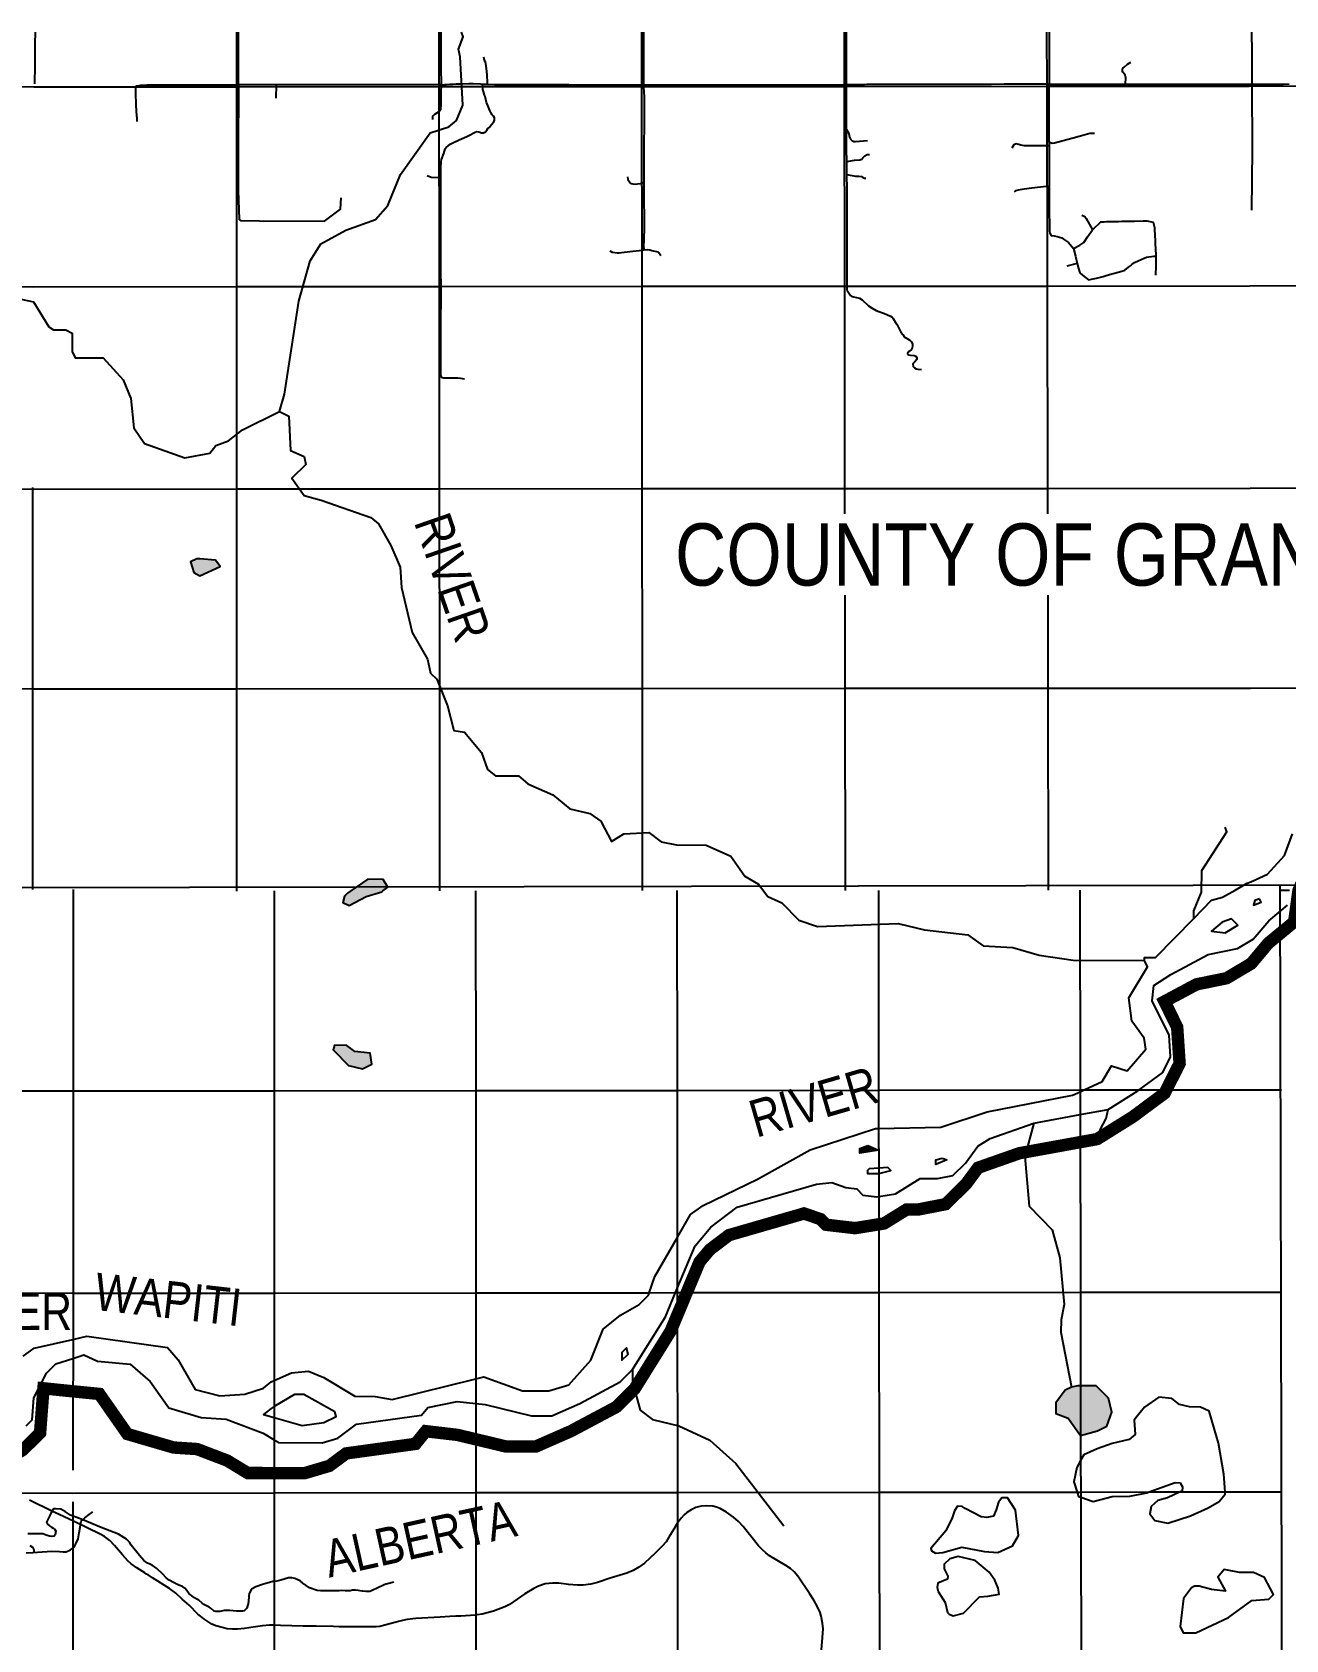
# Model space of a CAD drawing. Extents: x 408473 to 428843, y 6046006 to 6059852.
# Drawn here: x 422700 to 422901.7, y 6051668.5 to 6051927 of the extents above; entities that cross this region are included whole.
import ezdxf
from ezdxf.enums import TextEntityAlignment as Align

# ---------------------------------------------------------------- set-up
doc = ezdxf.new("R2010")
doc.units = 0
doc.header["$LTSCALE"] = 5
doc.linetypes.add('BORDER2', pattern=[22.225, 6.35, -3.175, 6.35, -3.175, 0, -3.175])
for name, color, linetype in [('13', 7, 'Continuous'), ('20', 160, 'Continuous'), ('21', 160, 'Continuous'), ('23', 161, 'Continuous'), ('26', 160, 'Continuous'), ('27', 7, 'Continuous'), ('35', 37, 'Continuous'), ('36', 37, 'Continuous'), ('39', 28, 'Continuous'), ('T-WATER', 160, 'Continuous'), ('T-WATER-H', 133, 'Continuous')]:
    doc.layers.add(name, color=color, linetype=linetype)
doc.layers.add('2', color=7, linetype='Continuous', true_color=0x6e6e6e)
doc.layers.add('4', color=7, linetype='Continuous', true_color=0x8c8c8c)
doc.layers.add('AS-COUNTY', color=7, linetype='BORDER2', lineweight=60, true_color=0xcc33ff)
doc.styles.add('80', font='ARIALN.TTF', dxfattribs={"height": 10})
doc.styles.add('80L', font='ARIALN.TTF', dxfattribs={"height": 10})

msp = doc.modelspace()

# ---------------------------------------------------------------- hatches: boundary and pattern name
at = {"layer": 'T-WATER-H'}
h = msp.add_hatch(color=256, dxfattribs=at)
h.dxf.hatch_style = 1
h.paths.add_polyline_path([(422726.984, 6051842.363), (422726.485, 6051842.365), (422725.485, 6051841.87), (422725.977, 6051840.12), (422726.973, 6051839.617), (422730.224, 6051841.101), (422729.479, 6051842.103)])
h = msp.add_hatch(color=256, dxfattribs=at)
h.dxf.hatch_style = 1
h.paths.add_polyline_path([(422750.735, 6051788.571), (422750.234, 6051788.074), (422749.981, 6051787.076), (422750.977, 6051786.572), (422753.728, 6051788.059), (422756.227, 6051788.797), (422756.42, 6051788.941), (422757.228, 6051789.542), (422756.484, 6051790.794), (422753.988, 6051790.805), (422751.267, 6051788.936)])
h = msp.add_hatch(color=256, dxfattribs=at)
h.dxf.hatch_style = 1
h.paths.add_polyline_path([(422750.64, 6051764.098), (422748.643, 6051764.107), (422748.391, 6051763.358), (422750.877, 6051760.85), (422753.121, 6051760.341), (422754.621, 6051761.084), (422754.378, 6051762.833), (422751.884, 6051763.093)])
h = msp.add_hatch(color=256, dxfattribs=at)
h.dxf.hatch_style = 1
h.paths.add_polyline_path([(422834.429, 6051747.984), (422836.173, 6051747.227), (422833.176, 6051746.741), (422833.179, 6051747.49)])
h.paths.add_polyline_path([(422815.494, 6051747.246), (422843.228, 6051755.295), (422840.696, 6051764.018), (422812.962, 6051755.969)], flags=9)
h = msp.add_hatch(color=256, dxfattribs=at)
h.dxf.hatch_style = 1
h.paths.add_polyline_path([(422868.668, 6051709.359), (422868.211, 6051709.361), (422867.212, 6051709.117), (422866.212, 6051708.622), (422864.706, 6051706.631), (422864.699, 6051704.883), (422866.692, 6051704.125), (422868.677, 6051701.368), (422868.681, 6051701.369), (422871.425, 6051702.104), (422872.925, 6051702.846), (422873.683, 6051705.09), (422873.193, 6051707.339), (422871.205, 6051709.347)])

# ---------------------------------------------------------------- linework, layer by layer
at = {"layer": '2', "linetype": 'Continuous', "flags": 128}
for points in [[(422536.82, 6051789.137), (423290.557, 6051790.668)], [(422900.942, 6051789.072), (422902.304, 6051789.077)]]:
    msp.add_lwpolyline(points, dxfattribs=at)
at = {"layer": '20', "linetype": 'Continuous', "flags": 128}
for points in [[(422698.541, 6051714.136), (422700.293, 6051715.376), (422706.512, 6051716.812), (422708.784, 6051717.336), (422721.753, 6051715.531), (422723.492, 6051713.526), (422726.219, 6051708.77), (422730.207, 6051707.754), (422734.201, 6051707.986), (422737.199, 6051708.971), (422738.451, 6051709.964), (422738.941, 6051710.188), (422741.701, 6051711.448), (422744.446, 6051711.685), (422746.938, 6051710.675), (422751.917, 6051707.657), (422755.161, 6051707.642), (422757.904, 6051707.13), (422771.373, 6051710.492), (422772.641, 6051710.809), (422778.871, 6051708.533), (422783.113, 6051708.514), (422786.361, 6051709.498), (422789.871, 6051713.477), (422791.887, 6051718.462), (422794.641, 6051720.697), (422797.642, 6051722.431), (422799.146, 6051723.922), (422799.28, 6051724.32), (422800.156, 6051726.914), (422803.784, 6051733.169), (422805.935, 6051736.878), (422807.938, 6051738.367), (422816.689, 6051742.572), (422825.193, 6051747.278), (422835.688, 6051750.726), (422836.185, 6051750.735), (422846.17, 6051750.926), (422853.667, 6051753.388), (422867.403, 6051756.07), (422868.592, 6051756.627), (422869.233, 6051756.927), (422872.154, 6051758.295), (422873.661, 6051760.786), (422876.154, 6051760.024), (422879.163, 6051763.507), (422878.92, 6051765.256), (422876.935, 6051768.013), (422876.452, 6051771.763), (422879.467, 6051776.744), (422878.972, 6051777.745), (422878.974, 6051778.245), (422880.721, 6051778.237), (422886.88, 6051784.517), (422889.742, 6051787.435), (422891.491, 6051787.926), (422893.537, 6051789.066), (422895.494, 6051790.155), (422896.073, 6051790.419), (422898.744, 6051791.638), (422901.501, 6051794.622), (422902.764, 6051798.113)], [(422698.997, 6051702.899), (422699.999, 6051703.893), (422700.262, 6051707.387), (422702.273, 6051711.373), (422703.776, 6051712.864), (422706.511, 6051713.763), (422708.274, 6051714.343), (422710.516, 6051713.334), (422715.754, 6051712.811), (422718.987, 6051710.051), (422721.965, 6051705.793), (422727.199, 6051704.272), (422731.191, 6051704.004), (422737.171, 6051701.73), (422738.943, 6051700.656), (422739.66, 6051700.221), (422746.647, 6051700.19), (422749.145, 6051700.928), (422752.149, 6051703.161), (422762.635, 6051704.612), (422763.638, 6051705.856), (422768.383, 6051706.833), (422771.375, 6051706.487), (422772.873, 6051706.313), (422780.352, 6051704.531), (422783.596, 6051704.517), (422788.096, 6051706.493), (422794.598, 6051709.959), (422796.602, 6051711.948), (422801.877, 6051720.414), (422803.51, 6051724.325), (422803.791, 6051724.999), (422806.664, 6051731.879), (422809.171, 6051734.865), (422813.427, 6051738.092), (422826.169, 6051741.779), (422828.665, 6051742.017), (422830.908, 6051741.257), (422832.654, 6051740.999), (422833.648, 6051739.995), (422835.893, 6051739.735), (422836.199, 6051739.785), (422838.89, 6051740.22), (422842.893, 6051742.699), (422845.638, 6051742.686), (422848.135, 6051743.174), (422850.14, 6051745.162), (422852.147, 6051747.9), (422854.149, 6051749.14), (422861.146, 6051751.604), (422868.598, 6051752.965), (422873.134, 6051753.794), (422877.887, 6051756.769), (422878.112, 6051756.936), (422881.893, 6051759.747), (422883.151, 6051762.238), (422882.915, 6051765.736), (422880.193, 6051771.245), (422880.453, 6051773.742), (422883.205, 6051775.477), (422889.207, 6051778.695), (422893.953, 6051779.671), (422896.455, 6051781.158), (422898.963, 6051784.143), (422900.949, 6051785.784), (422901.968, 6051786.626)], [(422897.48, 6051787.647), (422896.73, 6051787.401), (422896.477, 6051786.653), (422897.727, 6051787.147), (422897.48, 6051787.647)], [(422891.475, 6051783.93), (422889.722, 6051782.439), (422891.967, 6051782.179), (422893.968, 6051783.418), (422892.974, 6051784.422), (422891.475, 6051783.93)], [(422834.429, 6051747.984), (422836.173, 6051747.227), (422833.176, 6051746.741), (422833.179, 6051747.49), (422834.429, 6051747.984)], [(422846.4, 6051745.93), (422847.147, 6051745.676), (422845.397, 6051744.935), (422845.4, 6051745.684), (422846.4, 6051745.93)], [(422795.368, 6051715.2), (422794.867, 6051714.703), (422794.862, 6051713.454), (422795.864, 6051714.448), (422795.618, 6051715.448), (422795.368, 6051715.2)]]:
    msp.add_lwpolyline(points, dxfattribs=at)
for points in [[(422836.194, 6051743.489), (422838.156, 6051743.97), (422837.659, 6051744.472), (422836.193, 6051744.357), (422834.664, 6051744.237), (422834.413, 6051743.988), (422834.411, 6051743.488), (422836.158, 6051743.48)], [(422738.434, 6051705.72), (422737.183, 6051704.726), (422738.942, 6051704.225), (422743.414, 6051702.951), (422746.909, 6051703.435), (422748.91, 6051704.424), (422748.663, 6051705.174), (422743.683, 6051707.943), (422742.186, 6051707.95), (422738.942, 6051706.021)]]:
    msp.add_lwpolyline(points, close=True, dxfattribs=at)
at = {"layer": '23', "linetype": 'Continuous', "flags": 128}
for points in [[(422696.765, 6051889.308), (422697.268, 6051887.255), (422697.34, 6051885.69), (422697.695, 6051884.185), (422700.189, 6051883.675), (422702.669, 6051879.67), (422703.416, 6051879.168), (422705.412, 6051879.16), (422706.409, 6051878.656), (422706.397, 6051875.66), (422706.893, 6051874.659), (422711.385, 6051874.641), (422714.616, 6051871.131), (422715.852, 6051868.13), (422716.333, 6051863.384), (422718.071, 6051860.879), (422724.551, 6051858.605), (422728.547, 6051859.338), (422729.551, 6051860.582), (422731.55, 6051861.323), (422733.803, 6051863.062), (422739.805, 6051866.034)], [(422739.805, 6051866.034), (422741.3, 6051865.279), (422741.528, 6051859.784), (422743.771, 6051858.775), (422744.015, 6051857.526), (422741.76, 6051855.288), (422743.746, 6051852.533), (422746.489, 6051851.772), (422754.465, 6051848.991), (422755.709, 6051847.987), (422757.692, 6051844.482), (422759.176, 6051840.98), (422759.413, 6051837.732), (422761.132, 6051830.482), (422763.611, 6051826.226), (422764.101, 6051823.976), (422765.096, 6051822.973), (422766.826, 6051818.72), (422767.809, 6051814.72), (422769.555, 6051814.463), (422772.287, 6051811.204), (422773.275, 6051808.453), (422774.519, 6051807.448), (422778.263, 6051807.432), (422779.755, 6051806.176), (422783.742, 6051804.411), (422786.478, 6051802.151), (422789.72, 6051801.387), (422791.462, 6051800.131), (422793.196, 6051796.876), (422795.197, 6051798.116), (422799.192, 6051798.348), (422801.182, 6051796.841), (422803.676, 6051796.33), (422808.418, 6051796.308), (422812.404, 6051794.542), (422814.637, 6051791.285), (422816.879, 6051790.026), (422818.368, 6051788.021), (422820.61, 6051787.012), (422823.344, 6051784.252), (422826.335, 6051783.239), (422839.315, 6051783.678), (422843.553, 6051782.659), (422850.538, 6051781.877), (422853.027, 6051780.117), (422857.767, 6051779.845), (422862.005, 6051778.576), (422867.492, 6051777.8), (422878.972, 6051777.745)]]:
    msp.add_lwpolyline(points, dxfattribs=at)
at = {"layer": '26', "linetype": 'Continuous', "flags": 128}
for points in [[(422726.984, 6051842.363), (422726.485, 6051842.365), (422725.485, 6051841.87), (422725.977, 6051840.12), (422726.973, 6051839.617), (422730.224, 6051841.101), (422729.479, 6051842.103), (422726.984, 6051842.363)], [(422756.42, 6051788.941), (422757.228, 6051789.542), (422756.484, 6051790.794), (422753.988, 6051790.805), (422751.267, 6051788.936)], [(422750.735, 6051788.571), (422750.234, 6051788.074), (422749.981, 6051787.076), (422750.977, 6051786.572), (422753.728, 6051788.059), (422756.227, 6051788.797), (422756.42, 6051788.941)], [(422751.267, 6051788.936), (422750.735, 6051788.571)], [(422750.64, 6051764.098), (422748.643, 6051764.107), (422748.391, 6051763.358), (422750.877, 6051760.85), (422753.121, 6051760.341), (422754.621, 6051761.084), (422754.378, 6051762.833), (422751.884, 6051763.093), (422750.64, 6051764.098)], [(422867.212, 6051709.117), (422866.212, 6051708.622), (422864.706, 6051706.631), (422864.699, 6051704.883), (422866.692, 6051704.125), (422868.677, 6051701.368), (422868.681, 6051701.369)], [(422868.668, 6051709.359), (422868.211, 6051709.361), (422867.212, 6051709.117)], [(422868.681, 6051701.369), (422871.425, 6051702.104), (422872.925, 6051702.846), (422873.683, 6051705.09), (422873.193, 6051707.339), (422871.205, 6051709.347), (422868.668, 6051709.359)]]:
    msp.add_lwpolyline(points, dxfattribs=at)
at = {"layer": '27', "linetype": 'Continuous', "flags": 128}
for points in [[(422891.944, 6051692.284), (422891.752, 6051695.162), (422890.895, 6051700.095), (422889.371, 6051705.262), (422887.996, 6051705.911), (422886.208, 6051705.985), (422884.604, 6051706.324), (422883.369, 6051707.328), (422881.27, 6051707.497), (422878.963, 6051705.926), (422877.593, 6051704.205), (422877.318, 6051703.807), (422877.459, 6051701.524), (422876.507, 6051700.69), (422873.768, 6051700.065), (422871.34, 6051699.211), (422869.222, 6051698.262), (422868.688, 6051697.316)], [(422868.688, 6051697.316), (422868.071, 6051696.224), (422867.585, 6051693.907), (422868.125, 6051692.26)], [(422879.695, 6051692.272), (422883.905, 6051693.816), (422884.709, 6051693.758), (422885.1, 6051693.081), (422884.999, 6051692.412), (422884.706, 6051692.277)], [(422850.134, 6051689.6), (422849.633, 6051689.956), (422848.873, 6051689.969), (422848.369, 6051689.217), (422848.037, 6051688.105), (422847.019, 6051686.02), (422844.602, 6051683.198), (422844.685, 6051682.795), (422845.35, 6051682.426), (422846.514, 6051682.541), (422849.569, 6051683.384), (422853.224, 6051682.698), (422855.368, 6051682.528), (422857.711, 6051683.608), (422858.678, 6051685.291), (422858.209, 6051689.367), (422856.9, 6051691.312), (422856.005, 6051691.326), (422855.457, 6051690.62), (422855.123, 6051689.374), (422854.66, 6051688.398), (422853.583, 6051688.147), (422852.691, 6051688.296), (422850.134, 6051689.6)], [(422868.125, 6051692.26), (422868.351, 6051691.569), (422868.697, 6051691.445)], [(422868.697, 6051691.445), (422870.707, 6051690.726), (422873.761, 6051691.525), (422876.58, 6051691.612), (422879.354, 6051692.147)], [(422879.354, 6051692.147), (422879.695, 6051692.272)], [(422884.706, 6051692.277), (422882.656, 6051691.333), (422881.129, 6051690.911), (422880.04, 6051689.945), (422879.796, 6051688.742), (422880.629, 6051687.7), (422882.723, 6051687.263), (422886.365, 6051688.455), (422889.202, 6051689.704), (422890.964, 6051690.748), (422891.967, 6051691.939), (422891.944, 6051692.284)], [(422847.29, 6051672.893), (422847.513, 6051672.643), (422848.179, 6051672.363), (422849.84, 6051672.783), (422852.433, 6051675.423), (422853.775, 6051675.49), (422855.569, 6051675.818), (422855.407, 6051676.805), (422854.891, 6051678.065), (422853.974, 6051679.377), (422851.724, 6051681.247), (422848.963, 6051681.919), (422847.615, 6051681.539), (422846.706, 6051680.66), (422846.739, 6051679.899), (422847.3, 6051678.727), (422847.248, 6051678.236), (422845.717, 6051677.591), (422845.616, 6051676.922), (422845.739, 6051676.249), (422846.917, 6051674.486), (422847.29, 6051672.893)], [(422887.004, 6051677.115), (422886.503, 6051676.869), (422885.245, 6051675.13), (422884.719, 6051670.64), (422885.212, 6051669.638), (422887.209, 6051669.624), (422892.466, 6051672.084), (422896.226, 6051674.804), (422898.974, 6051675.035), (422899.727, 6051675.779), (422898.246, 6051678.535), (422896.503, 6051679.296), (422894.256, 6051679.312), (422891.763, 6051679.828), (422890.757, 6051678.587), (422891.992, 6051676.332), (422889.747, 6051676.597), (422887.753, 6051677.11), (422887.004, 6051677.115)]]:
    msp.add_lwpolyline(points, dxfattribs=at)
at = {"layer": '35', "linetype": 'Continuous', "flags": 128}
for points in [[(422700.443, 6051927.043), (422700.425, 6051925.164), (422700.406, 6051923.165), (422700.388, 6051921.245), (422700.368, 6051919.234), (422700.364, 6051918.758)], [(422733.177, 6051918.55), (422733.176, 6051919.918), (422733.176, 6051921.098), (422733.175, 6051921.916), (422733.175, 6051923.052), (422733.174, 6051923.913), (422733.174, 6051925.006), (422733.174, 6051925.911), (422733.173, 6051926.96), (422733.173, 6051927.043)], [(422765.755, 6051927.043), (422765.755, 6051926.655), (422765.758, 6051925.131), (422765.759, 6051924.658), (422765.761, 6051923.174), (422765.762, 6051922.66), (422765.765, 6051921.218), (422765.766, 6051920.662), (422765.768, 6051919.261), (422765.77, 6051918.595)], [(422798.342, 6051927.043), (422798.342, 6051925.402), (422798.343, 6051923.404), (422798.344, 6051921.467), (422798.344, 6051919.408), (422798.344, 6051918.915), (422798.344, 6051918.561)], [(422831.018, 6051918.588), (422831.017, 6051920.154), (422831.016, 6051921.387), (422831.016, 6051922.152), (422831.016, 6051923.341), (422831.015, 6051924.15), (422831.015, 6051925.295), (422831.014, 6051926.148), (422831.014, 6051927.043)], [(422863.617, 6051927.043), (422863.617, 6051926.892), (422863.616, 6051925.403), (422863.616, 6051924.894), (422863.615, 6051923.451), (422863.615, 6051922.896), (422863.614, 6051921.498), (422863.614, 6051920.898), (422863.613, 6051918.682)], [(422896.287, 6051918.691), (422896.283, 6051919.589), (422896.274, 6051921.644), (422896.265, 6051923.512), (422896.264, 6051923.777), (422896.25, 6051927.043)], [(422733.177, 6051918.55), (422733.174, 6051917.92), (422733.172, 6051917.195), (422733.167, 6051915.922), (422733.164, 6051915.249), (422733.159, 6051913.923), (422733.154, 6051912.525), (422733.152, 6051911.925), (422733.15, 6051911.356), (422733.144, 6051909.927), (422733.142, 6051909.41), (422733.137, 6051908.049), (422733.138, 6051907.461), (422733.14, 6051905.931), (422733.14, 6051905.505), (422733.142, 6051903.933), (422733.143, 6051903.55), (422733.145, 6051901.935), (422733.145, 6051901.583)], [(422739.31, 6051918.558), (422738.41, 6051918.557), (422737.881, 6051918.556), (422736.412, 6051918.554), (422735.839, 6051918.553), (422734.414, 6051918.551), (422733.177, 6051918.55)], [(422765.77, 6051918.595), (422764.673, 6051918.594), (422764.383, 6051918.593), (422762.572, 6051918.591), (422760.387, 6051918.588), (422758.389, 6051918.585), (422756.391, 6051918.582), (422754.453, 6051918.58), (422752.395, 6051918.577), (422750.397, 6051918.574), (422750.131, 6051918.574), (422748.4, 6051918.571), (422748.089, 6051918.571), (422746.402, 6051918.568), (422746.047, 6051918.568), (422745.412, 6051918.567), (422744.404, 6051918.566), (422744.006, 6051918.565), (422742.406, 6051918.563), (422741.964, 6051918.562), (422740.408, 6051918.56), (422739.922, 6051918.559), (422739.31, 6051918.558)], [(422765.74, 6051903.624), (422765.74, 6051903.661), (422765.737, 6051904.678), (422765.735, 6051905.242), (422765.793, 6051906.221), (422765.865, 6051906.542), (422766.204, 6051907.52), (422766.464, 6051908.272), (422766.611, 6051908.503), (422767.226, 6051909.028), (422767.679, 6051909.258), (422768.681, 6051909.7), (422769.063, 6051909.868), (422769.907, 6051910.284), (422770.559, 6051910.605), (422770.923, 6051910.784), (422771.273, 6051910.957), (422771.551, 6051911.043), (422771.87, 6051911.03), (422772.309, 6051910.863), (422772.604, 6051910.877), (422772.948, 6051911.035), (422773.143, 6051911.259), (422773.316, 6051911.522), (422773.496, 6051911.71), (422773.918, 6051912.218), (422774.249, 6051912.641), (422774.362, 6051912.903), (422774.354, 6051913.283), (422774.209, 6051913.519), (422773.984, 6051913.753), (422773.784, 6051914.099), (422773.609, 6051914.443), (422773.278, 6051915.262), (422773.114, 6051915.748), (422772.852, 6051916.681), (422772.781, 6051916.934), (422772.611, 6051917.475), (422772.493, 6051917.831), (422772.475, 6051918.237), (422772.454, 6051918.688)], [(422765.77, 6051918.595), (422766.323, 6051918.608), (422766.627, 6051918.615), (422767.177, 6051918.656), (422767.688, 6051918.694), (422768.182, 6051918.73), (422769.157, 6051918.753), (422770.259, 6051918.778), (422770.935, 6051918.793), (422772.133, 6051918.71), (422772.454, 6051918.688)], [(422772.454, 6051918.688), (422772.923, 6051918.669), (422773.256, 6051918.656)], [(422773.256, 6051918.656), (422773.359, 6051918.652), (422774.352, 6051918.612), (422774.626, 6051918.612), (422776.37, 6051918.615), (422776.668, 6051918.615), (422778.368, 6051918.617), (422778.709, 6051918.618), (422780.366, 6051918.62), (422780.751, 6051918.621), (422782.364, 6051918.623), (422783.673, 6051918.625), (422784.847, 6051918.614), (422786.36, 6051918.601), (422786.911, 6051918.596), (422788.358, 6051918.582), (422788.976, 6051918.577), (422789.302, 6051918.574), (422790.357, 6051918.572), (422791.026, 6051918.571), (422792.355, 6051918.569), (422793.074, 6051918.568), (422794.353, 6051918.567), (422795.121, 6051918.565), (422796.351, 6051918.564), (422798.344, 6051918.561)], [(422798.344, 6051918.561), (422800.347, 6051918.557), (422801.265, 6051918.556), (422802.345, 6051918.554), (422803.314, 6051918.552), (422804.343, 6051918.551), (422805.362, 6051918.549), (422806.341, 6051918.547), (422807.307, 6051918.546), (422808.339, 6051918.551), (422810.01, 6051918.56), (422812.334, 6051918.572), (422813.51, 6051918.578), (422814.332, 6051918.582), (422815.125, 6051918.586), (422816.347, 6051918.593), (422817.585, 6051918.592), (422818.327, 6051918.592), (422819.63, 6051918.592), (422820.325, 6051918.591), (422821.675, 6051918.591), (422822.323, 6051918.591), (422823.72, 6051918.59), (422824.321, 6051918.59), (422825.766, 6051918.59), (422826.319, 6051918.59), (422827.811, 6051918.589), (422828.317, 6051918.589), (422828.801, 6051918.589), (422831.018, 6051918.588)], [(422798.344, 6051918.561), (422798.36, 6051918.273), (422798.408, 6051917.411), (422798.447, 6051916.707), (422798.451, 6051915.414), (422798.458, 6051913.417), (422798.461, 6051912.575), (422798.45, 6051911.479), (422798.429, 6051909.545), (422798.409, 6051907.611), (422798.398, 6051906.586), (422798.402, 6051905.664), (422798.411, 6051903.703), (422798.412, 6051903.426), (422798.415, 6051902.833)], [(422863.613, 6051918.682), (422863.334, 6051918.681), (422862.28, 6051918.677), (422860.441, 6051918.67), (422858.405, 6051918.662), (422856.368, 6051918.654), (422854.332, 6051918.646), (422852.296, 6051918.638), (422850.294, 6051918.63), (422849.882, 6051918.628), (422848.296, 6051918.631), (422847.628, 6051918.632), (422847.309, 6051918.632), (422846.298, 6051918.634), (422845.918, 6051918.634), (422845.599, 6051918.634), (422844.3, 6051918.63), (422842.302, 6051918.624), (422840.549, 6051918.618), (422840.05, 6051918.617), (422836.63, 6051918.606), (422836.309, 6051918.605), (422835.974, 6051918.604), (422834.311, 6051918.599), (422833.936, 6051918.597), (422832.313, 6051918.592), (422831.018, 6051918.588)], [(422831.018, 6051911.4), (422831.018, 6051911.619), (422831.018, 6051912.162), (422831.018, 6051913.572), (422831.018, 6051914.16), (422831.018, 6051915.526), (422831.018, 6051916.158), (422831.018, 6051916.82), (422831.018, 6051918.588)], [(422863.606, 6051909.361), (422863.607, 6051910.908), (422863.608, 6051911.737), (422863.609, 6051912.906), (422863.609, 6051913.689), (422863.61, 6051914.904), (422863.611, 6051915.641), (422863.612, 6051916.902), (422863.613, 6051918.682)], [(422863.613, 6051918.682), (422864.278, 6051918.681), (422866.276, 6051918.675), (422867.946, 6051918.671), (422868.62, 6051918.669), (422870.273, 6051918.665), (422870.67, 6051918.664), (422872.271, 6051918.66), (422872.596, 6051918.659), (422874.269, 6051918.661), (422874.762, 6051918.662), (422875.889, 6051918.664)], [(422875.889, 6051918.664), (422875.925, 6051918.663), (422876.266, 6051918.664), (422876.804, 6051918.664), (422878.264, 6051918.666), (422878.845, 6051918.667), (422880.262, 6051918.669), (422880.887, 6051918.67), (422882.26, 6051918.672), (422882.929, 6051918.673), (422884.258, 6051918.674), (422884.971, 6051918.675), (422886.256, 6051918.677), (422887.012, 6051918.678), (422888.254, 6051918.68), (422889.054, 6051918.681), (422890.252, 6051918.683), (422891.096, 6051918.684), (422892.25, 6051918.685), (422893.138, 6051918.686), (422894.247, 6051918.688), (422896.287, 6051918.691)], [(422896.253, 6051898.393), (422896.318, 6051908.101), (422896.287, 6051918.691)], [(422896.287, 6051918.691), (422897.22, 6051918.693), (422899.227, 6051918.699), (422900.241, 6051918.702), (422901.296, 6051918.705), (422902.239, 6051918.708)], [(422831.05, 6051906.232), (422831.049, 6051906.272), (422831.027, 6051908.167), (422831.018, 6051908.968), (422831.018, 6051909.665), (422831.018, 6051910.164), (422831.018, 6051911.4)], [(422863.606, 6051909.361), (422863.607, 6051909.069), (422863.608, 6051908.78)], [(422863.608, 6051908.78), (422863.614, 6051906.913), (422863.618, 6051905.868), (422863.621, 6051904.915), (422863.624, 6051903.908), (422863.628, 6051902.917), (422863.63, 6051902.282)], [(422831.074, 6051904.127), (422831.074, 6051904.172), (422831.05, 6051906.232)], [(422765.765, 6051890.658), (422765.765, 6051891.918), (422765.764, 6051892.69), (422765.764, 6051893.872), (422765.763, 6051894.688), (422765.763, 6051895.826), (422765.762, 6051896.38), (422765.761, 6051896.686), (422765.758, 6051897.784), (422765.755, 6051898.684), (422765.752, 6051899.743), (422765.749, 6051900.682), (422765.746, 6051901.702), (422765.745, 6051902.128), (422765.743, 6051902.68), (422765.74, 6051903.624)], [(422798.415, 6051902.833), (422798.419, 6051901.741), (422798.421, 6051901.428), (422798.428, 6051899.78), (422798.429, 6051899.43), (422798.436, 6051897.818), (422798.438, 6051897.433), (422798.447, 6051895.855), (422798.442, 6051895.435), (422798.404, 6051893.942), (422798.391, 6051893.436), (422798.374, 6051892.773), (422798.395, 6051891.965)], [(422831.135, 6051885.498), (422831.131, 6051886.191), (422831.129, 6051886.775), (422831.123, 6051888.078), (422831.114, 6051890.04), (422831.105, 6051892.002), (422831.108, 6051893.952), (422831.113, 6051895.901), (422831.113, 6051896.181), (422831.117, 6051897.851), (422831.117, 6051898.179), (422831.121, 6051899.8), (422831.121, 6051900.068), (422831.101, 6051901.772), (422831.097, 6051902.174), (422831.079, 6051903.747), (422831.074, 6051904.127)], [(422863.63, 6051902.282), (422863.63, 6051902.121), (422863.634, 6051900.919), (422863.638, 6051899.989), (422863.64, 6051899.122), (422863.681, 6051895.024), (422863.718, 6051894.709), (422863.964, 6051894.362), (422864.419, 6051894.295), (422864.909, 6051894.193), (422865.644, 6051893.953), (422866.1, 6051893.642), (422866.732, 6051893.227), (422867.532, 6051892.232)], [(422867.532, 6051892.232), (422868.556, 6051892.774), (422868.861, 6051892.993), (422869.187, 6051893.227), (422869.801, 6051894.101), (422870.622, 6051895.268)], [(422870.622, 6051895.268), (422871.949, 6051896.533), (422872.488, 6051896.556), (422872.85, 6051896.572), (422873.197, 6051896.587), (422873.602, 6051896.604), (422874.772, 6051896.617), (422875.339, 6051896.624), (422876.473, 6051896.636), (422876.769, 6051896.643), (422877.35, 6051896.656), (422878.766, 6051896.688), (422879.346, 6051896.702), (422880.36, 6051896.488), (422880.583, 6051895.615), (422880.596, 6051895.313), (422880.678, 6051893.476), (422880.691, 6051893.172), (422880.742, 6051892.032), (422880.774, 6051891.321), (422880.787, 6051891.027)], [(422867.532, 6051892.232), (422867.842, 6051891.026), (422868.151, 6051889.854)], [(422769.545, 6051871.257), (422768.889, 6051871.353), (422768.484, 6051871.412), (422767.458, 6051871.398), (422766.807, 6051871.389), (422766.229, 6051871.381), (422765.948, 6051871.454), (422765.759, 6051871.849), (422765.76, 6051872.389), (422765.76, 6051872.711), (422765.761, 6051874.341), (422765.762, 6051874.709), (422765.763, 6051876.293), (422765.763, 6051876.707), (422765.764, 6051878.244), (422765.765, 6051878.705), (422765.766, 6051880.196), (422765.766, 6051880.703), (422765.767, 6051882.148), (422765.768, 6051882.701), (422765.769, 6051884.085), (422765.769, 6051884.699), (422765.768, 6051886.055), (422765.768, 6051886.697), (422765.767, 6051888.009), (422765.766, 6051888.695), (422765.766, 6051889.963), (422765.765, 6051890.658)], [(422868.151, 6051889.854), (422868.366, 6051889.04), (422868.556, 6051888.315), (422868.975, 6051887.986), (422869.932, 6051887.232), (422870.712, 6051887.37), (422870.986, 6051887.419), (422871.244, 6051887.465), (422872.336, 6051887.773), (422872.972, 6051887.952), (422873.915, 6051888.218), (422874.957, 6051888.511), (422875.494, 6051888.663), (422875.808, 6051888.751), (422876.396, 6051889.223), (422876.698, 6051889.465), (422876.929, 6051889.651), (422877.367, 6051890.003), (422877.923, 6051890.248), (422878.903, 6051890.68), (422879.307, 6051890.858), (422880.485, 6051891.02), (422880.787, 6051891.027)], [(422880.787, 6051891.027), (422880.775, 6051889.477), (422880.758, 6051887.952)], [(422708.112, 6051687.806), (422707.584, 6051688.023), (422706.169, 6051688.538), (422705.326, 6051689.061), (422704.602, 6051689.523), (422703.851, 6051689.584), (422703.527, 6051689.551), (422703.254, 6051689.389), (422702.902, 6051688.614), (422702.457, 6051687.719), (422702.286, 6051687.43), (422702.447, 6051687.088), (422702.796, 6051686.806), (422703.069, 6051686.626), (422703.358, 6051686.447), (422703.648, 6051686.233), (422703.775, 6051685.994), (422703.663, 6051685.405), (422703.509, 6051685.175), (422703.176, 6051685.133), (422702.776, 6051685.185), (422702.4, 6051685.263), (422701.983, 6051685.443), (422701.71, 6051685.538), (422701.301, 6051685.564), (422699.287, 6051685.526)], [(422700.142, 6051682.549), (422700.85, 6051682.6), (422703.158, 6051682.732), (422704.387, 6051682.679), (422704.979, 6051682.625), (422705.48, 6051682.625), (422706.133, 6051682.943), (422706.725, 6051683.392), (422707.028, 6051683.947), (422707.378, 6051684.714), (422707.545, 6051685.719), (422707.894, 6051687.597), (422708.112, 6051687.806)], [(422708.112, 6051687.806), (422708.447, 6051688.126), (422709.16, 6051688.628), (422709.737, 6051689.051)], [(422758.202, 6051677.744), (422757.153, 6051677.525), (422756.88, 6051677.457), (422756.606, 6051677.338), (422756.282, 6051677.151), (422755.821, 6051676.965), (422755.291, 6051676.693), (422755.027, 6051676.566), (422754.6, 6051676.37), (422754.335, 6051676.26), (422753.951, 6051676.244), (422753.653, 6051676.262), (422753.158, 6051676.297), (422752.766, 6051676.349), (422752.416, 6051676.443), (422751.998, 6051676.47), (422751.546, 6051676.454), (422751.153, 6051676.378), (422750.343, 6051676.38), (422749.823, 6051676.415), (422749.384, 6051676.394), (422748.763, 6051676.376), (422748.243, 6051676.352), (422747.125, 6051676.388), (422746.357, 6051676.373), (422745.829, 6051676.426), (422744.635, 6051676.838), (422743.553, 6051677.582), (422743.085, 6051677.967), (422742.744, 6051678.164), (422742.258, 6051678.37), (422741.747, 6051678.439), (422741.252, 6051678.449), (422739.997, 6051678.076), (422739.332, 6051677.95), (422738.692, 6051677.891), (422737.411, 6051677.51), (422737.027, 6051677.383), (422735.969, 6051677.028), (422735.303, 6051676.654), (422734.926, 6051675.955), (422734.848, 6051675.563), (422734.822, 6051675.307), (422734.743, 6051674.258), (422734.64, 6051673.951), (422734.503, 6051673.585), (422734.084, 6051673.177), (422733.836, 6051673.109), (422733.384, 6051673.084), (422732.855, 6051673.094), (422731.764, 6051673.207), (422731.465, 6051673.225), (422730.885, 6051673.201), (422730.168, 6051673.049), (422729.562, 6051673.059), (422729.247, 6051673.111), (422728.779, 6051673.521), (422728.472, 6051673.735), (422727.927, 6051674.009), (422727.628, 6051674.189), (422727.356, 6051674.411), (422726.777, 6051674.848), (422726.487, 6051675.019), (422726.112, 6051675.267), (422725.882, 6051675.387), (422725.21, 6051675.96), (422724.861, 6051676.438), (422724.554, 6051676.789), (422724.163, 6051677.045), (422723.592, 6051677.303), (422722.714, 6051677.688), (422722.032, 6051678.074), (422721.547, 6051678.441), (422720.985, 6051679.031), (422720.057, 6051679.989), (422719.291, 6051680.511), (422718.549, 6051680.845), (422717.953, 6051681.273), (422717.264, 6051682.076), (422715.919, 6051683.699), (422715.622, 6051684.203), (422715.152, 6051684.697), (422713.874, 6051685.476), (422711.079, 6051686.583), (422708.112, 6051687.806)], [(422699.029, 6051682.468), (422700.142, 6051682.549)], [(422699.59, 6051683.64), (422700.025, 6051683.392), (422700.271, 6051682.948), (422700.279, 6051682.658), (422700.142, 6051682.549)]]:
    msp.add_lwpolyline(points, dxfattribs=at)
at = {"layer": '36', "linetype": 'Continuous', "flags": 128}
for points in [[(422773.256, 6051918.656), (422773.27, 6051918.983), (422773.172, 6051920.085), (422773.133, 6051920.781), (422772.977, 6051921.993), (422772.929, 6051922.222), (422772.793, 6051922.502), (422772.685, 6051923.011)], [(422875.889, 6051918.664), (422875.95, 6051919.756), (422875.93, 6051919.917), (422875.862, 6051920.12), (422875.726, 6051920.264), (422875.473, 6051920.595), (422875.414, 6051920.756), (422875.404, 6051920.925), (422875.433, 6051921.103), (422875.54, 6051921.29), (422875.675, 6051921.434), (422876.208, 6051921.876), (422876.751, 6051922.208)], [(422716.904, 6051912.668), (422716.866, 6051913.239), (422716.845, 6051913.551), (422716.727, 6051915.325), (422716.678, 6051917.325), (422716.659, 6051918.152), (422716.773, 6051918.414), (422717.451, 6051918.54), (422718.431, 6051918.545), (422719.485, 6051918.55), (422720.429, 6051918.555), (422721.52, 6051918.56), (422722.426, 6051918.564), (422723.554, 6051918.57), (422724.424, 6051918.574), (422724.693, 6051918.575), (422725.596, 6051918.573), (422726.422, 6051918.57), (422727.647, 6051918.566), (422728.42, 6051918.564), (422729.698, 6051918.56), (422730.418, 6051918.558), (422731.749, 6051918.554), (422732.416, 6051918.552), (422733.177, 6051918.55)], [(422739.264, 6051916.412), (422739.31, 6051918.558)], [(422765.77, 6051918.595), (422765.747, 6051917.419), (422765.738, 6051915.443), (422765.709, 6051914.595), (422765.593, 6051914.383), (422765.428, 6051914.247), (422765.156, 6051914.061), (422764.739, 6051913.789), (422764.525, 6051913.603), (422764.419, 6051913.424), (422764.39, 6051913.009)], [(422831.018, 6051911.4), (422831.255, 6051911.018), (422831.401, 6051910.763), (422831.499, 6051910.161), (422831.655, 6051909.848), (422831.898, 6051909.611), (422832.218, 6051909.484), (422832.48, 6051909.442), (422834.383, 6051909.597)], [(422870.908, 6051910.76), (422870.453, 6051910.753), (422870.181, 6051910.749), (422869.052, 6051910.443), (422868.466, 6051910.284), (422867.46, 6051910.011), (422866.48, 6051909.746), (422865.867, 6051909.579), (422864.495, 6051909.208), (422864.09, 6051909.132), (422863.606, 6051909.361)], [(422831.05, 6051906.232), (422831.377, 6051906.311), (422832.319, 6051906.465), (422833.144, 6051906.525), (422833.464, 6051906.636), (422833.668, 6051906.823), (422833.988, 6051907.162), (422834.337, 6051907.358), (422834.697, 6051907.375)], [(422863.608, 6051908.78), (422859.638, 6051908.748), (422859.065, 6051908.858), (422858.725, 6051908.967), (422858.307, 6051909.06), (422857.948, 6051908.924), (422857.599, 6051908.389)], [(422765.74, 6051903.624), (422765.52, 6051903.613), (422764.199, 6051903.655), (422763.549, 6051903.952)], [(422798.415, 6051902.833), (422798.164, 6051902.683), (422796.999, 6051902.538), (422796.669, 6051902.572), (422796.407, 6051902.665), (422796.135, 6051902.843), (422795.931, 6051903.148), (422795.814, 6051903.758)], [(422831.074, 6051904.127), (422831.312, 6051904.072), (422832.458, 6051903.887), (422832.992, 6051903.862), (422833.419, 6051903.82), (422833.604, 6051903.719), (422833.934, 6051903.55), (422834.138, 6051903.55)], [(422863.63, 6051902.282), (422863.201, 6051902.198), (422861.735, 6051902.061), (422860.405, 6051901.906), (422859.221, 6051901.752), (422858.658, 6051901.64), (422858.192, 6051901.504), (422857.988, 6051901.368)], [(422733.145, 6051901.583), (422733.266, 6051896.935), (422733.513, 6051896.763), (422736.555, 6051896.692), (422747.042, 6051896.672), (422749.607, 6051898.588), (422749.727, 6051900.408)], [(422868.885, 6051897.611), (422869.363, 6051897.386), (422869.557, 6051897.059), (422870.622, 6051895.268)], [(422798.395, 6051891.965), (422798.124, 6051891.939), (422796.163, 6051891.7), (422794.823, 6051891.555), (422794.435, 6051891.495), (422794.153, 6051891.495), (422793.386, 6051891.613), (422793.075, 6051891.757), (422792.939, 6051891.816)], [(422801.126, 6051891.059), (422800.941, 6051891.415), (422800.708, 6051891.661), (422800.484, 6051891.703), (422799.668, 6051891.897), (422799.396, 6051891.982), (422798.998, 6051892.024), (422798.395, 6051891.965)], [(422868.151, 6051889.854), (422866.47, 6051889.412)], [(422831.135, 6051885.498), (422831.356, 6051885.152), (422831.652, 6051884.691), (422831.895, 6051884.537), (422832.878, 6051884.34), (422833.129, 6051884.239), (422833.524, 6051883.995), (422834.544, 6051883.021), (422835.132, 6051882.643), (422835.807, 6051882.302), (422836.202, 6051882.12), (422837.15, 6051881.776), (422838.115, 6051881.366), (422838.338, 6051881.211), (422838.543, 6051880.996), (422838.918, 6051880.375), (422839.103, 6051880.071), (422839.771, 6051878.789), (422840.055, 6051878.403), (422840.306, 6051878.063), (422841.217, 6051877.505), (422841.422, 6051877.27), (422841.61, 6051876.895), (422841.637, 6051876.596), (422841.584, 6051876.295), (422841.432, 6051875.953), (422841.059, 6051875.685), (422840.807, 6051875.36), (422841.011, 6051875.165), (422841.292, 6051875.091), (422841.916, 6051875.068), (422842.194, 6051874.952), (422842.32, 6051874.675), (422842.326, 6051874.376), (422841.969, 6051873.952), (422841.704, 6051873.683), (422841.753, 6051873.265), (422841.957, 6051873.051), (422842.22, 6051872.917), (422842.502, 6051872.823), (422843.101, 6051872.777)]]:
    msp.add_lwpolyline(points, dxfattribs=at)
at = {"layer": '39', "linetype": 'Continuous', "flags": 128}
for points in [[(422752.147, 6051670.572), (422751.164, 6051670.58), (422749.782, 6051670.605), (422749.363, 6051670.605), (422748.497, 6051670.622), (422745.664, 6051670.715), (422743.61, 6051670.706), (422739.969, 6051670.824), (422738.859, 6051670.832), (422738.158, 6051670.84), (422737.038, 6051670.755), (422735.529, 6051670.526), (422734.147, 6051670.314), (422733.037, 6051670.229), (422732.2, 6051670.204), (422731.382, 6051670.272), (422730.574, 6051670.45), (422729.562, 6051670.746), (422728.871, 6051671.026), (422727.741, 6051671.738), (422726.661, 6051672.637), (422725.23, 6051674.062), (422724.11, 6051675.029), (422723.127, 6051675.987), (422722.076, 6051676.759), (422719.321, 6051678.472), (422718.64, 6051678.938), (422718.377, 6051679.066), (422718.133, 6051679.244), (422716.81, 6051680.058), (422715.914, 6051680.694), (422715.369, 6051681.194), (422714.503, 6051682.178), (422713.218, 6051683.662), (422712.459, 6051684.443), (422711.622, 6051685.087), (422710.921, 6051685.511), (422706.756, 6051687.548), (422704.323, 6051688.634), (422703.145, 6051689.202), (422699.554, 6051690.933)], [(422826.918, 6051666.267), (422827.178, 6051668.888), (422827.245, 6051670.261), (422827.175, 6051671.16), (422826.94, 6051672.313), (422826.765, 6051672.89), (422826.374, 6051673.797), (422825.76, 6051674.898), (422825.077, 6051675.932), (422823.166, 6051678.737), (422822.572, 6051679.415), (422821.997, 6051679.94), (422821.266, 6051680.465), (422818.636, 6051682.022), (422818.022, 6051682.488), (422817.477, 6051682.954), (422816.863, 6051683.598), (422814.397, 6051686.716), (422813.647, 6051687.512), (422812.848, 6051688.232), (422811.718, 6051689.028), (422810.676, 6051689.613), (422810.073, 6051689.849), (422809.528, 6051689.976), (422808.457, 6051690.051), (422807.639, 6051689.991), (422806.773, 6051689.77), (422806.014, 6051689.413), (422805.314, 6051688.946), (422804.886, 6051688.581), (422804.41, 6051688.08), (422803.632, 6051686.969), (422803.234, 6051686.282), (422802.427, 6051685.009), (422801.989, 6051684.279), (422801.377, 6051683.566), (422800.287, 6051682.497), (422798.488, 6051680.842), (422797.603, 6051680.205), (422796.698, 6051679.645), (422795.657, 6051679.203), (422793.01, 6051678.421), (422790.937, 6051677.732), (422789.856, 6051677.452), (422788.63, 6051677.264), (422787.705, 6051677.264), (422786.294, 6051677.373), (422784.726, 6051677.592), (422783.733, 6051677.609), (422782.536, 6051677.481), (422781.446, 6051677.098), (422780.697, 6051676.742), (422779.276, 6051675.876), (422776.785, 6051674.178), (422776.045, 6051673.779), (422774.216, 6051673.1), (422772.366, 6051672.624), (422771.597, 6051672.505), (422771.257, 6051672.454), (422768.959, 6051672.309), (422768.18, 6051672.283), (422767.178, 6051672.223), (422765.62, 6051672.129), (422761.726, 6051671.941), (422760.334, 6051671.771), (422759.565, 6051671.575), (422758.952, 6051671.414), (422756.752, 6051670.853), (422755.944, 6051670.65), (422755.331, 6051670.573), (422752.916, 6051670.564), (422752.147, 6051670.572)]]:
    msp.add_lwpolyline(points, dxfattribs=at)
at = {"layer": '4', "linetype": 'Continuous', "flags": 128}
for points in [[(422732.844, 6051927.043), (422732.846, 6051918.262)], [(422765.437, 6051927.043), (422765.443, 6051918.283)], [(422798.031, 6051927.043), (422798.039, 6051918.304)], [(422830.625, 6051927.043), (422830.636, 6051918.325)], [(422863.218, 6051927.043), (422863.232, 6051918.346)], [(422667.612, 6051918.283), (422700.25, 6051918.24)], [(422700.25, 6051918.24), (422732.846, 6051918.262)], [(422732.846, 6051918.262), (422765.443, 6051918.283)], [(422732.846, 6051918.262), (422732.857, 6051886.127)], [(422765.443, 6051918.283), (422798.039, 6051918.304)], [(422765.443, 6051918.283), (422765.463, 6051886.149)], [(422798.039, 6051918.304), (422830.636, 6051918.325)], [(422798.039, 6051918.304), (422798.07, 6051886.17)], [(422830.636, 6051918.325), (422863.232, 6051918.346)], [(422830.636, 6051918.325), (422830.677, 6051886.192)], [(422863.232, 6051918.346), (422895.828, 6051918.368)], [(422863.232, 6051918.346), (422863.283, 6051886.213)], [(422895.828, 6051918.368), (422928.433, 6051918.456)], [(422667.6, 6051886.149), (422700.25, 6051886.105)], [(422700.25, 6051886.105), (422732.857, 6051886.127)], [(422732.857, 6051886.127), (422765.463, 6051886.149)], [(422732.857, 6051886.127), (422732.867, 6051853.591)], [(422765.463, 6051886.149), (422798.07, 6051886.17)], [(422765.463, 6051886.149), (422765.484, 6051853.614)], [(422798.07, 6051886.17), (422830.677, 6051886.192)], [(422798.07, 6051886.17), (422798.101, 6051853.635)], [(422830.677, 6051886.192), (422863.283, 6051886.213)], [(422830.677, 6051886.192), (422830.718, 6051853.657)], [(422863.283, 6051886.213), (422895.89, 6051886.235)], [(422863.283, 6051886.213), (422863.335, 6051853.679)], [(422895.89, 6051886.235), (422928.504, 6051886.324)], [(422667.588, 6051853.612), (422700.25, 6051853.569)], [(422700.063, 6051853.818), (422700.051, 6051821.684)], [(422700.25, 6051853.569), (422732.867, 6051853.591)], [(422732.867, 6051853.591), (422765.484, 6051853.614)], [(422732.867, 6051853.591), (422732.877, 6051821.457)], [(422765.484, 6051853.614), (422798.101, 6051853.635)], [(422765.484, 6051853.614), (422765.504, 6051821.48)], [(422798.101, 6051853.635), (422830.718, 6051853.657)], [(422798.101, 6051853.635), (422798.132, 6051821.502)], [(422830.718, 6051853.657), (422863.335, 6051853.679)], [(422830.718, 6051853.657), (422830.759, 6051821.524)], [(422863.335, 6051853.679), (422895.952, 6051853.701)], [(422863.335, 6051853.679), (422863.386, 6051821.546)], [(422895.952, 6051853.701), (422928.575, 6051853.79)], [(422667.576, 6051821.478), (422700.25, 6051821.434)], [(422700.051, 6051821.684), (422700.039, 6051789.155)], [(422700.25, 6051821.434), (422732.877, 6051821.457)], [(422732.877, 6051821.457), (422765.504, 6051821.48)], [(422732.877, 6051821.457), (422732.887, 6051788.919)], [(422765.504, 6051821.48), (422798.132, 6051821.502)], [(422765.504, 6051821.48), (422765.525, 6051788.949)], [(422798.132, 6051821.502), (422830.759, 6051821.524)], [(422798.132, 6051821.502), (422798.162, 6051788.979)], [(422830.759, 6051821.524), (422863.386, 6051821.546)], [(422830.759, 6051821.524), (422830.8, 6051789.008)], [(422863.386, 6051821.546), (422896.013, 6051821.568)], [(422863.386, 6051821.546), (422863.437, 6051789.038)], [(422896.013, 6051821.568), (422928.645, 6051821.657)], [(422706.588, 6051789.145), (422706.571, 6051757.012)], [(422738.929, 6051788.925), (422738.934, 6051756.794)], [(422771.331, 6051788.954), (422771.348, 6051756.827)], [(422803.734, 6051788.984), (422803.763, 6051756.86)], [(422836.137, 6051789.013), (422836.177, 6051756.893)], [(422868.54, 6051789.043), (422868.592, 6051756.926)], [(422901.709, 6051401.149), (422900.785, 6051789.876)], [(422674.097, 6051756.807), (422706.52, 6051756.762)], [(422706.52, 6051756.762), (422738.934, 6051756.794)], [(422706.571, 6051757.012), (422706.555, 6051724.477)], [(422738.934, 6051756.794), (422771.348, 6051756.827)], [(422738.934, 6051756.794), (422738.939, 6051724.259)], [(422771.348, 6051756.827), (422803.763, 6051756.86)], [(422771.348, 6051756.827), (422771.366, 6051724.292)], [(422803.763, 6051756.86), (422836.177, 6051756.893)], [(422803.763, 6051756.86), (422803.784, 6051733.169)], [(422836.177, 6051756.893), (422868.592, 6051756.926)], [(422836.177, 6051756.893), (422836.185, 6051750.735)], [(422868.592, 6051756.926), (422869.233, 6051756.927)], [(422868.592, 6051756.926), (422868.592, 6051756.627)], [(422868.592, 6051756.627), (422868.598, 6051752.965)], [(422869.233, 6051756.927), (422878.112, 6051756.936)], [(422878.112, 6051756.936), (422901.006, 6051756.959)], [(422868.598, 6051752.965), (422868.644, 6051724.391)], [(422836.185, 6051750.735), (422836.193, 6051744.357)], [(422836.193, 6051744.357), (422836.194, 6051743.489)], [(422836.194, 6051743.489), (422836.199, 6051739.785)], [(422836.199, 6051739.785), (422836.218, 6051724.358)], [(422803.784, 6051733.169), (422803.791, 6051724.999)], [(422674.08, 6051724.272), (422706.513, 6051724.227)], [(422706.513, 6051724.227), (422738.939, 6051724.259)], [(422706.555, 6051724.477), (422706.539, 6051695.787)], [(422738.939, 6051724.259), (422771.366, 6051724.292)], [(422738.939, 6051724.259), (422738.941, 6051710.188)], [(422771.366, 6051724.292), (422799.28, 6051724.32)], [(422771.366, 6051724.292), (422771.373, 6051710.492)], [(422799.28, 6051724.32), (422803.51, 6051724.325)], [(422803.51, 6051724.325), (422803.792, 6051724.325)], [(422803.791, 6051724.999), (422803.792, 6051724.325)], [(422803.792, 6051724.325), (422836.218, 6051724.358)], [(422803.792, 6051724.325), (422803.82, 6051692.194)], [(422836.218, 6051724.358), (422868.644, 6051724.391)], [(422836.218, 6051724.358), (422836.258, 6051692.227)], [(422868.644, 6051724.391), (422901.071, 6051724.425)], [(422868.644, 6051724.391), (422868.668, 6051709.359)], [(422738.941, 6051710.188), (422738.942, 6051706.021)], [(422771.373, 6051710.492), (422771.375, 6051706.487)], [(422868.668, 6051709.359), (422868.681, 6051701.369)], [(422738.942, 6051706.021), (422738.942, 6051704.225)], [(422771.375, 6051706.487), (422771.382, 6051692.161)], [(422738.942, 6051704.225), (422738.943, 6051700.656)], [(422738.943, 6051700.656), (422738.944, 6051692.128)], [(422868.681, 6051701.369), (422868.688, 6051697.316)], [(422868.688, 6051697.316), (422868.696, 6051692.26)], [(422677.609, 6051692.136), (422706.506, 6051692.096)], [(422706.506, 6051692.096), (422738.944, 6051692.128)], [(422706.536, 6051690.709), (422706.519, 6051659.814)], [(422738.944, 6051692.128), (422771.382, 6051692.161)], [(422738.944, 6051692.128), (422738.948, 6051659.597)], [(422771.382, 6051692.161), (422803.82, 6051692.194)], [(422771.382, 6051692.161), (422771.397, 6051661.141)], [(422803.82, 6051692.194), (422836.258, 6051692.227)], [(422803.82, 6051692.194), (422803.848, 6051659.662)], [(422836.258, 6051692.227), (422868.125, 6051692.26)], [(422836.258, 6051692.227), (422836.298, 6051659.695)], [(422868.125, 6051692.26), (422868.696, 6051692.26)], [(422868.696, 6051692.26), (422879.695, 6051692.272)], [(422868.696, 6051692.26), (422868.697, 6051691.445)], [(422868.697, 6051691.445), (422868.748, 6051659.728)], [(422879.695, 6051692.272), (422884.706, 6051692.277)], [(422884.706, 6051692.277), (422891.944, 6051692.284)], [(422891.944, 6051692.284), (422901.134, 6051692.294)]]:
    msp.add_lwpolyline(points, dxfattribs=at)
at = {"layer": 'AS-COUNTY', "const_width": 2, "flags": 128}
msp.add_lwpolyline([(422313.438, 6051659.584), (422328.95, 6051655.272), (422332.344, 6051655.998), (422337.992, 6051657.205), (422346.416, 6051658.479), (422347.799, 6051659.041), (422352.033, 6051660.761), (422356.142, 6051664.493), (422359.518, 6051669.507), (422361.836, 6051671.228), (422365.489, 6051672.554), (422368.552, 6051672.88), (422372.656, 6051671.947), (422378.194, 6051671.679), (422379.554, 6051671.613), (422383.779, 6051672.648), (422387.751, 6051672.827), (422400.262, 6051670.721), (422407.255, 6051671.881), (422412.132, 6051672.689), (422413.26, 6051673.293), (422424.474, 6051679.301), (422427.692, 6051680.356), (422430.914, 6051682.483), (422432.81, 6051684.363), (422437.804, 6051687.245), (422439.603, 6051687.836), (422443.229, 6051687.913), (422443.522, 6051687.92), (422449.948, 6051688.058), (422458.046, 6051694.155), (422460.392, 6051697.255), (422461.125, 6051698.223), (422462.841, 6051699.64), (422466.932, 6051700.735), (422475.716, 6051701.757), (422478.225, 6051703.063), (422480.671, 6051704.336), (422483.12, 6051704.849), (422486.419, 6051705.027), (422489.263, 6051704.538), (422493.332, 6051704.518), (422497.416, 6051705.179), (422507.415, 6051709.828), (422513.878, 6051716.729), (422522.145, 6051711.95), (422527.918, 6051711.537), (422532.517, 6051712.866), (422538.408, 6051709.614), (422539.678, 6051708.914), (422545.866, 6051703.384), (422550.878, 6051699.587), (422562.754, 6051696.979), (422565.603, 6051696.762), (422568.058, 6051695.519), (422568.708, 6051694.971), (422569.292, 6051694.774), (422575.427, 6051688.872), (422578.431, 6051685.982), (422579.633, 6051683.956), (422586.36, 6051680.926), (422590.538, 6051680.626), (422591.567, 6051680.363), (422595.626, 6051678.308), (422598.857, 6051675.797), (422602.588, 6051673.908), (422603.998, 6051673.43), (422611.743, 6051670.804), (422617.046, 6051672.04), (422619.433, 6051671.292), (422625.852, 6051670.546), (422628.275, 6051671.743), (422633.924, 6051670.907), (422637.729, 6051670.676), (422639.951, 6051670.541), (422641.583, 6051671.347), (422645.953, 6051671.325), (422650.248, 6051672.734), (422662.148, 6051675.44), (422665.398, 6051678.659), (422666.324, 6051682.298), (422671.333, 6051685.539), (422672.569, 6051686.107), (422676.117, 6051687.737), (422681.368, 6051690.148), (422687.316, 6051691.739), (422693.138, 6051695.856), (422698.497, 6051699.038), (422701.259, 6051701.774), (422701.803, 6051708.938), (422710.797, 6051708.035), (422715.296, 6051701.593), (422722.735, 6051699.425), (422726.521, 6051699.169), (422731.376, 6051697.319), (422732.757, 6051696.48), (422734.656, 6051695.327), (422743.756, 6051695.279), (422747.81, 6051696.473), (422750.499, 6051698.471), (422761.674, 6051700.009), (422763.319, 6051702.045), (422767.193, 6051701.594), (422768.397, 6051701.454), (422776.142, 6051699.602), (422781.02, 6051699.577), (422786.663, 6051702.051), (422793.979, 6051705.944), (422796.919, 6051708.856), (422802.719, 6051718.152), (422804.51, 6051722.433), (422804.792, 6051723.107), (422807.374, 6051729.279), (422809.032, 6051731.25), (422812.103, 6051733.575), (422824.171, 6051737.058), (422826.826, 6051736.157), (422827.725, 6051735.248), (422832.397, 6051734.703), (422833.386, 6051734.862), (422837.06, 6051735.455), (422840.691, 6051737.7), (422842.497, 6051737.69), (422846.964, 6051738.559), (422850.322, 6051741.886), (422852.179, 6051744.414), (422858.82, 6051746.747), (422865.881, 6051748.032), (422871.356, 6051749.029), (422877.09, 6051752.611), (422877.476, 6051752.897), (422882.203, 6051756.407), (422884.612, 6051761.169), (422884.222, 6051767.019), (422882.182, 6051771.154), (422887.321, 6051773.904), (422892.175, 6051774.899), (422896.127, 6051777.243), (422898.889, 6051780.526), (422900.525, 6051781.876), (422903.045, 6051783.956), (422903.735, 6051788.949), (422904.747, 6051791.28), (422907.757, 6051795.327), (422914.472, 6051801.132), (422922.77, 6051802.663), (422925.051, 6051802.65), (422926.793, 6051802.64), (422929.881, 6051803.137), (422936.733, 6051803.352), (422941.541, 6051804.356), (422947.986, 6051808.435), (422949.74, 6051808.964), (422953.2, 6051808.771), (422956.146, 6051807.812), (422963.969, 6051805.263), (422968.864, 6051802.909), (422969.079, 6051799.663), (422970.604, 6051795.004), (422976.331, 6051791.686), (422980.892, 6051790.517), (422986.303, 6051791.162), (422992.18, 6051793.087), (422998.051, 6051797.982), (423002.651, 6051803.677), (423005.35, 6051808.57), (423003.952, 6051813.707), (423008.499, 6051816.979), (423014.028, 6051817.199), (423018.579, 6051820.577), (423020.795, 6051827.736), (423023.728, 6051835.622), (423025.036, 6051845.928), (423025.895, 6051848.463), (423025.909, 6051851.295), (423029.414, 6051854.998), (423030.468, 6051862.618), (423036.513, 6051862.974), (423039.142, 6051863.397), (423045.527, 6051862.828), (423048.457, 6051863.787), (423051.014, 6051863.488), (423053.235, 6051862.41), (423057.195, 6051860.487), (423062.622, 6051860.909), (423062.587, 6051853.997), (423062.571, 6051850.782), (423064.99, 6051845.048), (423067.526, 6051843.214), (423070.96, 6051839.74), (423075.163, 6051836.549), (423078.508, 6051835.921), (423081.475, 6051834.629), (423085.866, 6051836.068), (423088.997, 6051837.613), (423090.752, 6051838.807), (423093.934, 6051840.052)], dxfattribs=at)
at = {"layer": 'T-WATER', "linetype": 'Continuous', "flags": 128}
for points in [[(422739.805, 6051866.034), (422740.575, 6051868.817), (422742.906, 6051883.78), (422744.69, 6051890.26), (422746.453, 6051892.994), (422750.459, 6051895.216), (422755.211, 6051896.934), (422757.221, 6051899.168), (422759.246, 6051904.148), (422764.027, 6051910.858), (422767.028, 6051911.838), (422768.282, 6051912.828), (422769.295, 6051915.318), (422768.84, 6051923.059), (422768.598, 6051924.309), (422769.358, 6051926.301), (422769.066, 6051927.043)], [(422886.88, 6051784.517), (422886.887, 6051785.731), (422888.152, 6051788.719), (422888.172, 6051792.215), (422892.202, 6051798.431), (422891.957, 6051799.181)], [(422871.444, 6051748.379), (422871.439, 6051749.354), (422871.855, 6051750.537), (422872.787, 6051752.361), (422873.134, 6051753.794)], [(422861.146, 6051751.604), (422859.698, 6051746.211), (422860.401, 6051738.216), (422864.124, 6051734.445), (422865.346, 6051729.943), (422866.052, 6051722.447), (422865.538, 6051719.954), (422865.526, 6051717.957), (422867.212, 6051709.117)], [(422796.602, 6051711.948), (422796.587, 6051709.931), (422797.809, 6051705.429), (422799.797, 6051703.918), (422804.034, 6051702.891), (422809.013, 6051700.612), (422813.234, 6051696.839), (422820.914, 6051686.802)]]:
    msp.add_lwpolyline(points, dxfattribs=at)

# ---------------------------------------------------------------- texts
at = {"layer": '13', "linetype": 'Continuous', "style": '80'}
msp.add_text('SHAVER', height=5.9923, rotation=0.05735, dxfattribs=at).set_placement((422706.403, 6051721.33), align=Align.MIDDLE_RIGHT)
at = {"layer": '20', "linetype": 'Continuous', "style": '80'}
for s, rotation, p in [('RIVER', 16.18387, (422816.499, 6051749.215)), ('WAPITI', 353.4845, (422709.792, 6051721.592))]:
    msp.add_text(s, height=5.9923, rotation=rotation, dxfattribs=at).set_placement(p)
at = {"layer": '21', "linetype": 'Continuous', "style": '80'}
msp.add_text('RIVER', height=5.9923, rotation=289.12708, dxfattribs=at).set_placement((422761.363, 6051848.288))
at = {"layer": '39', "linetype": 'Continuous', "style": '80'}
msp.add_text('ALBERTA', height=5.9923, rotation=12.47108, dxfattribs=at).set_placement((422747.751, 6051678.478))

# ---------------------------------------------------------------- next in the draw order: texts
at = {"layer": 'AS-COUNTY', "insert": (422803.095, 6051848.036), "char_height": 9.99566, "attachment_point": 1, "style": '80L', "bg_fill": 3, "box_fill_scale": 1.15, "bg_fill_color": 256, "bg_fill_transparency": 0}
msp.add_mtext_dynamic_manual_height_columns('\\pi0.32217;COUNTY OF GRANDE PRAIRIE', width=168.06142, gutter_width=44.98, heights=[0], dxfattribs=at)

doc.saveas('drawing.dxf')
